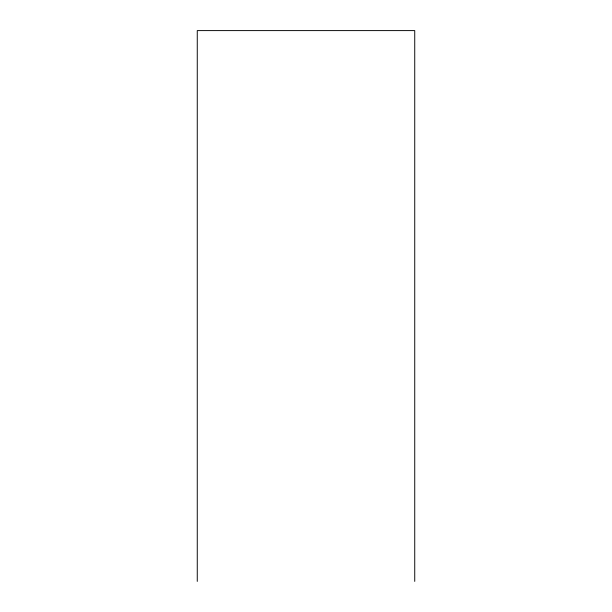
<?xml version="1.0" encoding="UTF-8"?>
<svg xmlns="http://www.w3.org/2000/svg" width="612" height="612" viewBox="0 0 612 612"><rect width="100%" height="100%" fill="white"/><g stroke="black" fill="none" stroke-linecap="round" stroke-linejoin="round"><path stroke-width="0.92" d="M414.737 581.4L414.737 30.6L197.263 30.6L197.263 581.4"/></g></svg>
